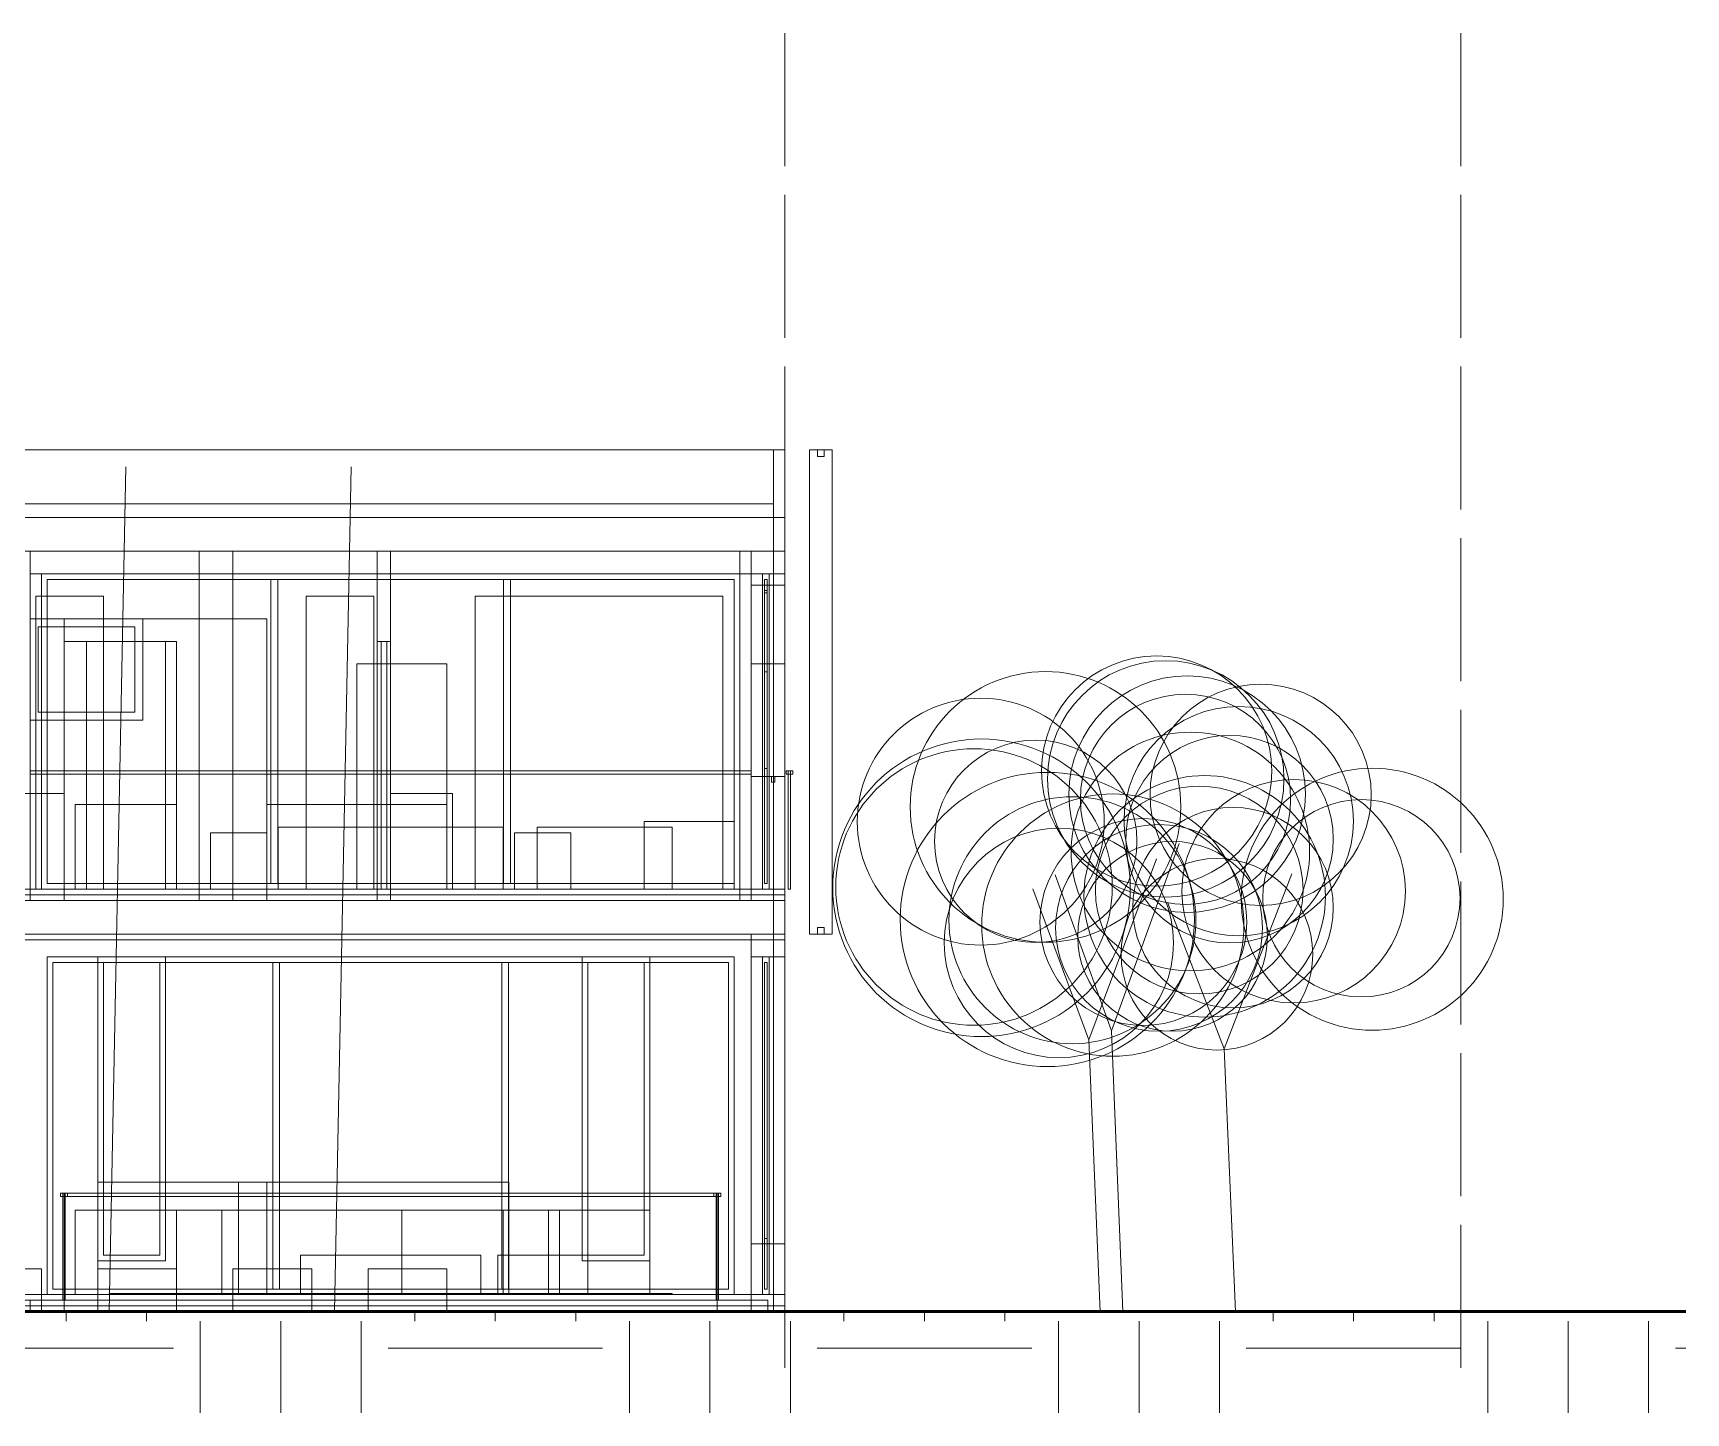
# Model space of a CAD drawing. Header units: metres. Extents: x -34 to 2, y -1.1 to 11.2.
# Drawn here: x -12.68 to 2, y -1.05 to 11.2 of the extents above; entities that cross this region are included whole.
import ezdxf

# ---------------------------------------------------------------- set-up
doc = ezdxf.new("R2010")
doc.units = ezdxf.units.M
doc.linetypes.add('DASHED', pattern=[1.524, 1.27, -0.254])
for name, color, linetype, lineweight in [('A-CUT', 7, 'Continuous', 50), ('A-HATCH', 8, 'Continuous', 9), ('A-HIDDEN', 8, 'DASHED', 18), ('A-THIN', 8, 'Continuous', 18)]:
    doc.layers.add(name, color=color, linetype=linetype, lineweight=lineweight)

msp = doc.modelspace()

# ---------------------------------------------------------------- hatches: boundary and pattern name
at = {"layer": 'A-HATCH'}
h = msp.add_hatch(dxfattribs=at)
h.set_pattern_fill('EARTH', scale=0.3)
h.paths.add_polyline_path([(2, -1.05), (2, -0.15), (-34, -0.15), (-34, -1.05), (2, -1.05)])

# ---------------------------------------------------------------- linework, layer by layer
at = {"layer": 'A-CUT'}
msp.add_line((-34, -0.15), (2, -0.15), dxfattribs=at)
at = {"layer": 'A-HIDDEN'}
for p, q in [((-6, -0.65), (-6, 11.2)), ((0, -0.65), (0, 11.2))]:
    msp.add_line(p, q, dxfattribs=at)
at = {"layer": 'A-THIN'}
for p, q in [((-12, -0.15), (-11.85, 7.35)), ((-10, -0.15), (-9.85, 7.35)), ((-3.1, 2.343), (-2.5, 4.005)), ((-3.3, 2.262), (-2.7, 3.87)), ((-3.1, 2.343), (-3.6, 3.728)), ((-2.1, 2.181), (-1.5, 3.735)), ((-3.3, 2.262), (-3.8, 3.602)), ((-2.1, 2.181), (-2.6, 3.476)), ((-3.2, -0.15), (-3.3, 2.262)), ((-3, -0.15), (-3.1, 2.343)), ((-2, -0.15), (-2.1, 2.181))]:
    msp.add_line(p, q, dxfattribs=at)
for points in [[(-12.7, 3.15), (-13, 3.15), (-13, 7.5), (-12.7, 7.5), (-6.3, 7.5), (-6, 7.5), (-6, 3.15), (-6.3, 3.15), (-12.7, 3.15)], [(-6, 6.9), (-6, 7.5), (-13, 7.5), (-13, 6.9), (-6, 6.9)], [(-6, 3.15), (-6, 7.5), (-6.1, 7.5), (-6.1, 3.15), (-6, 3.15)], [(-6.1, 6.4), (-6.1, 7.5), (-6, 7.5), (-6, 6.4), (-6.1, 6.4)], [(-6, 3.15), (-6, 7.5), (-6.1, 7.5), (-6.1, 3.15), (-6, 3.15)], [(-6.1, 6.3), (-6.1, 7.5), (-6, 7.5), (-6, 6.3), (-6.1, 6.3)], [(-6, 3.15), (-6, 7.5), (-6.1, 7.5), (-6.1, 3.15), (-6, 3.15)], [(-6.1, 6.3), (-6.1, 7.5), (-6, 7.5), (-6, 6.3), (-6.1, 6.3)], [(-6, 3.15), (-6, 7.5), (-6.1, 7.5), (-6.1, 3.15), (-6, 3.15)], [(-6, 3.15), (-6, 7.5), (-6.1, 7.5), (-6.1, 3.15), (-6, 3.15)], [(-6.1, 5.6), (-6.1, 7.5), (-6, 7.5), (-6, 5.6), (-6.1, 5.6)], [(-5.58, 3.2), (-5.58, 7.5), (-5.78, 7.5), (-5.78, 3.2), (-5.58, 3.2)], [(-5.58, 3.2), (-5.58, 7.5), (-5.78, 7.5), (-5.78, 3.2), (-5.58, 3.2)], [(-5.58, 3.2), (-5.58, 7.5), (-5.78, 7.5), (-5.78, 3.2), (-5.58, 3.2)], [(-5.58, 3.2), (-5.58, 7.5), (-5.78, 7.5), (-5.78, 3.2), (-5.58, 3.2)], [(-5.58, 3.2), (-5.58, 7.5), (-5.78, 7.5), (-5.78, 3.2), (-5.58, 3.2)], [(-5.58, 3.2), (-5.58, 7.5), (-5.78, 7.5), (-5.78, 3.2), (-5.58, 3.2)], [(-5.58, 3.2), (-5.58, 7.5), (-5.78, 7.5), (-5.78, 3.2), (-5.58, 3.2)], [(-5.58, 3.2), (-5.58, 7.5), (-5.78, 7.5), (-5.78, 3.2), (-5.58, 3.2)], [(-5.58, 3.2), (-5.58, 7.5), (-5.78, 7.5), (-5.78, 3.2), (-5.58, 3.2)], [(-5.58, 3.2), (-5.58, 7.5), (-5.78, 7.5), (-5.78, 3.2), (-5.58, 3.2)], [(-5.58, 3.2), (-5.58, 7.5), (-5.78, 7.5), (-5.78, 3.2), (-5.58, 3.2)], [(-5.58, 3.2), (-5.58, 7.5), (-5.78, 7.5), (-5.78, 3.2), (-5.58, 3.2)], [(-5.58, 3.2), (-5.58, 7.5), (-5.78, 7.5), (-5.78, 3.2), (-5.58, 3.2)], [(-5.58, 3.2), (-5.58, 7.5), (-5.78, 7.5), (-5.78, 3.2), (-5.58, 3.2)], [(-5.58, 3.2), (-5.58, 7.5), (-5.78, 7.5), (-5.78, 3.2), (-5.58, 3.2)], [(-5.58, 3.2), (-5.58, 7.5), (-5.78, 7.5), (-5.78, 3.2), (-5.58, 3.2)], [(-5.58, 3.2), (-5.58, 7.5), (-5.78, 7.5), (-5.78, 3.2), (-5.58, 3.2)], [(-5.58, 3.2), (-5.58, 7.5), (-5.78, 7.5), (-5.78, 3.2), (-5.58, 3.2)], [(-5.58, 3.2), (-5.58, 7.5), (-5.78, 7.5), (-5.78, 3.2), (-5.58, 3.2)], [(-5.58, 3.2), (-5.58, 7.5), (-5.78, 7.5), (-5.78, 3.2), (-5.58, 3.2)], [(-5.58, 3.2), (-5.58, 7.5), (-5.78, 7.5), (-5.78, 3.2), (-5.58, 3.2)], [(-5.58, 3.2), (-5.58, 7.5), (-5.78, 7.5), (-5.78, 3.2), (-5.58, 3.2)], [(-5.58, 3.2), (-5.58, 7.5), (-5.78, 7.5), (-5.78, 3.2), (-5.58, 3.2)], [(-5.58, 3.2), (-5.58, 7.5), (-5.78, 7.5), (-5.78, 3.2), (-5.58, 3.2)], [(-5.58, 3.2), (-5.58, 7.5), (-5.78, 7.5), (-5.78, 3.2), (-5.58, 3.2)], [(-5.58, 3.2), (-5.58, 7.5), (-5.78, 7.5), (-5.78, 3.2), (-5.58, 3.2)], [(-5.58, 3.2), (-5.58, 7.5), (-5.78, 7.5), (-5.78, 3.2), (-5.58, 3.2)], [(-5.58, 3.2), (-5.58, 7.5), (-5.78, 7.5), (-5.78, 3.2), (-5.58, 3.2)], [(-5.58, 3.2), (-5.58, 7.5), (-5.78, 7.5), (-5.78, 3.2), (-5.58, 3.2)], [(-5.58, 3.2), (-5.58, 7.5), (-5.78, 7.5), (-5.78, 3.2), (-5.58, 3.2)], [(-5.58, 3.2), (-5.58, 7.5), (-5.78, 7.5), (-5.78, 3.2), (-5.58, 3.2)], [(-5.58, 3.2), (-5.58, 7.5), (-5.78, 7.5), (-5.78, 3.2), (-5.58, 3.2)], [(-5.58, 3.2), (-5.58, 7.5), (-5.78, 7.5), (-5.78, 3.2), (-5.58, 3.2)], [(-5.58, 3.2), (-5.58, 7.5), (-5.78, 7.5), (-5.78, 3.2), (-5.58, 3.2)], [(-5.58, 3.2), (-5.58, 7.5), (-5.78, 7.5), (-5.78, 3.2), (-5.58, 3.2)], [(-5.58, 3.2), (-5.58, 7.5), (-5.78, 7.5), (-5.78, 3.2), (-5.58, 3.2)], [(-5.58, 3.2), (-5.58, 7.5), (-5.78, 7.5), (-5.78, 3.2), (-5.58, 3.2)], [(-5.58, 3.2), (-5.58, 7.5), (-5.78, 7.5), (-5.78, 3.2), (-5.58, 3.2)], [(-5.58, 3.2), (-5.58, 7.5), (-5.78, 7.5), (-5.78, 3.2), (-5.58, 3.2)], [(-5.58, 3.2), (-5.58, 7.5), (-5.78, 7.5), (-5.78, 3.2), (-5.58, 3.2)], [(-5.58, 3.2), (-5.58, 7.5), (-5.78, 7.5), (-5.78, 3.2), (-5.58, 3.2)], [(-5.58, 3.2), (-5.58, 7.5), (-5.78, 7.5), (-5.78, 3.2), (-5.58, 3.2)], [(-5.58, 3.2), (-5.58, 7.5), (-5.78, 7.5), (-5.78, 3.2), (-5.58, 3.2)], [(-5.58, 3.2), (-5.58, 7.5), (-5.78, 7.5), (-5.78, 3.2), (-5.58, 3.2)], [(-5.58, 3.2), (-5.58, 7.5), (-5.78, 7.5), (-5.78, 3.2), (-5.58, 3.2)], [(-5.58, 3.2), (-5.58, 7.5), (-5.78, 7.5), (-5.78, 3.2), (-5.58, 3.2)], [(-5.58, 3.2), (-5.58, 7.5), (-5.78, 7.5), (-5.78, 3.2), (-5.58, 3.2)], [(-5.58, 3.2), (-5.58, 7.5), (-5.78, 7.5), (-5.78, 3.2), (-5.58, 3.2)], [(-5.58, 3.2), (-5.58, 7.5), (-5.78, 7.5), (-5.78, 3.2), (-5.58, 3.2)], [(-5.58, 3.2), (-5.58, 7.5), (-5.78, 7.5), (-5.78, 3.2), (-5.58, 3.2)], [(-5.78, 3.2), (-5.78, 7.5), (-5.58, 7.5), (-5.58, 3.2), (-5.78, 3.2)], [(-5.71, 7.44), (-5.71, 7.5), (-5.65, 7.5), (-5.65, 7.44), (-5.71, 7.44)], [(-24.9, 7.02), (-17.3, 7.02), (-15.9, 7.02), (-15.7, 7.02), (-13.1, 7.02), (-12.9, 7.02), (-6.1, 7.02), (-6.1, 6.9), (-12.9, 6.9), (-13.1, 6.9), (-15.7, 6.9), (-15.9, 6.9), (-17.3, 6.9), (-24.9, 6.9), (-24.9, 7.02)], [(-13.4, 6.6), (-12.7, 6.6), (-11.7, 6.6), (-11.2, 6.6), (-11.2, 3.5), (-11.7, 3.5), (-12.7, 3.5), (-13.4, 3.5), (-13.4, 6.6)], [(-12.2, 3.5), (-13.12, 3.5), (-13.12, 6.6), (-12.2, 6.6), (-11.4, 6.6), (-11.2, 6.6), (-11.2, 3.5), (-11.4, 3.5), (-12.2, 3.5)], [(-12.7, 3.5), (-13, 3.5), (-13, 6.6), (-12.7, 6.6), (-6.3, 6.6), (-6, 6.6), (-6, 3.5), (-6.3, 3.5), (-6.3, 6.4), (-12.7, 6.4), (-12.7, 3.5)], [(-12.6, 3.5), (-12.7, 3.5), (-12.7, 6.6), (-12.6, 6.6), (-6.4, 6.6), (-6.3, 6.6), (-6.3, 3.5), (-6.4, 3.5), (-12.6, 3.5)], [(-12.4, 3.5), (-12.7, 3.5), (-12.7, 6.6), (-12.4, 6.6), (-10.6, 6.6), (-6.3, 6.6), (-6.3, 3.5), (-10.6, 3.5), (-10.6, 6), (-12.4, 6), (-12.4, 3.5)], [(-12.4, 3.5), (-12.7, 3.5), (-12.7, 6.6), (-12.4, 6.6), (-11.5, 6.6), (-6.3, 6.6), (-6.3, 3.5), (-11.5, 3.5), (-12.4, 3.5)], [(-10.9, 6.6), (-6.3, 6.6), (-6.3, 3.5), (-10.9, 3.5), (-11.2, 3.5), (-11.2, 6.6), (-10.9, 6.6)], [(-9.8, 3.5), (-10.9, 3.5), (-10.9, 6.6), (-9.8, 6.6), (-9, 6.6), (-6.3, 6.6), (-6.3, 3.5), (-9, 3.5), (-9.8, 3.5)], [(-9.5, 3.5), (-9.5, 6.6), (-9.62, 6.6), (-9.62, 3.5), (-9.5, 3.5)], [(-9.62, 5.8), (-9.62, 6.6), (-9.5, 6.6), (-9.5, 5.8), (-9.62, 5.8)], [(-9.5, 3.5), (-9.5, 6.6), (-9.62, 6.6), (-9.62, 3.5), (-9.5, 3.5)], [(-6.3, 3.5), (-6.3, 6.6), (-6.4, 6.6), (-6.4, 3.5), (-6.3, 3.5)], [(-6.1, 3.5), (-6.1, 6.6), (-6.3, 6.6), (-6.3, 3.5), (-6.1, 3.5)], [(-6.3, 6.4), (-6.3, 6.6), (-6.1, 6.6), (-6.1, 6.4), (-6.3, 6.4)], [(-6.1, 3.5), (-6.1, 6.6), (-6.3, 6.6), (-6.3, 3.5), (-6.1, 3.5)], [(-6.3, 6.3), (-6.3, 6.6), (-6.1, 6.6), (-6.1, 6.3), (-6.3, 6.3)], [(-6.3, 3.5), (-6.3, 6.6), (-6.1, 6.6), (-6.1, 3.5), (-6.3, 3.5)], [(-6.1, 6.6), (-6.1, 6.3), (-6.3, 6.3), (-6.3, 6.6), (-6.1, 6.6)], [(-6.1, 3.5), (-6.1, 6.6), (-6.3, 6.6), (-6.3, 3.5), (-6.1, 3.5)], [(-6.1, 3.5), (-6.1, 6.6), (-6.3, 6.6), (-6.3, 3.5), (-6.1, 3.5)], [(-6.3, 5.6), (-6.3, 6.6), (-6.1, 6.6), (-6.1, 5.6), (-6.3, 5.6)], [(-6.1, 3.5), (-6.1, 6.6), (-6.3, 6.6), (-6.3, 3.5), (-6.1, 3.5)], [(-12.7, 3.5), (-6.3, 3.5), (-6.3, 6.4), (-12.7, 6.4), (-12.7, 3.5)], [(-6.4, 3.6), (-6.45, 3.6), (-8.437, 3.6), (-8.497, 3.6), (-10.503, 3.6), (-10.563, 3.6), (-12.55, 3.6), (-12.6, 3.6), (-12.6, 3.65), (-12.6, 6.35), (-12.6, 6.4), (-12.55, 6.4), (-10.563, 6.4), (-10.503, 6.4), (-8.497, 6.4), (-8.437, 6.4), (-6.45, 6.4), (-6.4, 6.4), (-6.4, 6.35), (-6.4, 3.65), (-6.4, 3.6)], [(-12.6, 3.6), (-6.4, 3.6), (-6.4, 6.4), (-12.6, 6.4), (-12.6, 3.6)], [(-6.45, 3.65), (-6.45, 6.35), (-12.55, 6.35), (-12.55, 3.65), (-6.45, 3.65)], [(-12.55, 3.65), (-10.563, 3.65), (-10.563, 6.35), (-12.55, 6.35), (-12.55, 3.65)], [(-10.503, 3.65), (-8.497, 3.65), (-8.497, 6.35), (-10.503, 6.35), (-10.503, 3.65)], [(-6.45, 3.65), (-6.45, 6.35), (-8.437, 6.35), (-8.437, 3.65), (-6.45, 3.65)], [(-6.14, 3.6), (-6.14, 6.4), (-6.2, 6.4), (-6.2, 3.6), (-6.14, 3.6)], [(-6.14, 3.6), (-6.14, 6.4), (-6.2, 6.4), (-6.2, 3.6), (-6.14, 3.6)], [(-6.14, 3.6), (-6.2, 3.6), (-6.2, 3.65), (-6.2, 6.35), (-6.2, 6.4), (-6.14, 6.4), (-6.14, 6.35), (-6.14, 3.65), (-6.14, 3.6)], [(-6.158, 3.65), (-6.158, 6.35), (-6.182, 6.35), (-6.182, 3.65), (-6.158, 3.65)], [(-12.05, 3.6), (-12.05, 6.2), (-12.65, 6.2), (-12.65, 3.6), (-12.05, 3.6)], [(-10.25, 3.6), (-10.25, 6.2), (-9.65, 6.2), (-9.65, 3.6), (-10.25, 3.6)], [(-6.55, 3.6), (-6.55, 6.2), (-8.75, 6.2), (-8.75, 3.6), (-6.55, 3.6)], [(-6.14, 4.6), (-6.14, 6.3), (-6.2, 6.3), (-6.2, 4.6), (-6.14, 4.6)], [(-6.14, 4.6), (-6.14, 6.3), (-6.2, 6.3), (-6.2, 4.6), (-6.14, 4.6)], [(-6.14, 4.6), (-6.2, 4.6), (-6.2, 4.67), (-6.2, 6.23), (-6.2, 6.3), (-6.14, 6.3), (-6.14, 6.23), (-6.14, 4.67), (-6.14, 4.6)], [(-6.14, 3.6), (-6.14, 6.3), (-6.2, 6.3), (-6.2, 3.6), (-6.14, 3.6)], [(-6.14, 3.6), (-6.2, 3.6), (-6.2, 3.65), (-6.2, 6.25), (-6.2, 6.3), (-6.14, 6.3), (-6.14, 6.25), (-6.14, 3.65), (-6.14, 3.6)], [(-6.158, 3.65), (-6.158, 6.25), (-6.182, 6.25), (-6.182, 3.65), (-6.158, 3.65)], [(-6.158, 4.67), (-6.158, 6.23), (-6.182, 6.23), (-6.182, 4.67), (-6.158, 4.67)], [(-12.7, 5.17), (-12.7, 5.93), (-12.7, 6), (-12.63, 6), (-11.77, 6), (-11.7, 6), (-11.7, 5.93), (-11.7, 5.17), (-11.7, 5.1), (-11.77, 5.1), (-12.63, 5.1), (-12.7, 5.1), (-12.7, 5.17)], [(-11.7, 6), (-12.7, 6), (-12.7, 5.1), (-11.7, 5.1), (-11.7, 6)], [(-11.7, 5.1), (-11.7, 6), (-12.7, 6), (-12.7, 5.1), (-11.7, 5.1)], [(-12.63, 5.17), (-12.63, 5.93), (-11.77, 5.93), (-11.77, 5.17), (-12.63, 5.17)], [(-11.77, 5.93), (-12.63, 5.93), (-12.63, 5.17), (-11.77, 5.17), (-11.77, 5.93)], [(-11.5, 3.6), (-11.5, 5.8), (-12.4, 5.8), (-12.4, 3.6), (-11.5, 3.6)], [(-12.4, 3.6), (-11.5, 3.6), (-11.5, 5.8), (-12.4, 5.8), (-12.4, 3.6)], [(-11.4, 3.6), (-11.4, 5.8), (-12.2, 5.8), (-12.2, 3.6), (-11.4, 3.6)], [(-12.2, 3.6), (-11.4, 3.6), (-11.4, 5.8), (-12.2, 5.8), (-12.2, 3.6)], [(-9.535, 3.6), (-9.535, 5.8), (-9.585, 5.8), (-9.585, 3.6), (-9.535, 3.6)], [(-9, 3.6), (-9, 5.6), (-9.8, 5.6), (-9.8, 3.6), (-9, 3.6)], [(-9.8, 3.6), (-9, 3.6), (-9, 5.6), (-9.8, 5.6), (-9.8, 3.6)], [(-6.14, 4.6), (-6.14, 5.6), (-6.2, 5.6), (-6.2, 4.6), (-6.14, 4.6)], [(-6.2, 4.6), (-6.2, 4.67), (-6.2, 5.53), (-6.2, 5.6), (-6.14, 5.6), (-6.14, 5.53), (-6.14, 4.67), (-6.14, 4.6), (-6.2, 4.6)], [(-6.158, 4.67), (-6.158, 5.53), (-6.182, 5.53), (-6.182, 4.67), (-6.158, 4.67)], [(-6.3, 3.6), (-6.3, 4.65), (-12.7, 4.65), (-12.7, 3.6), (-6.3, 3.6)], [(-6.3, 4.62), (-6.3, 4.65), (-12.7, 4.65), (-12.7, 4.62), (-6.3, 4.62)], [(-6.3, 3.5), (-6.3, 4.6), (-6.1, 4.6), (-6.1, 3.5), (-6.3, 3.5)], [(-6.3, 3.5), (-6.3, 4.6), (-6.1, 4.6), (-6.1, 3.5), (-6.3, 3.5)], [(-6.09, 4.55), (-6.09, 4.6), (-6.12, 4.6), (-6.12, 4.55), (-6.09, 4.55)], [(-6.1, 3.15), (-6.1, 4.6), (-6, 4.6), (-6, 3.15), (-6.1, 3.15)], [(-6.1, 3.15), (-6.1, 4.6), (-6, 4.6), (-6, 3.15), (-6.1, 3.15)], [(-5.93, 4.62), (-5.93, 4.65), (-5.99, 4.65), (-5.99, 4.62), (-5.93, 4.62)], [(-5.95, 3.6), (-5.95, 4.65), (-5.97, 4.65), (-5.97, 3.6), (-5.95, 3.6)], [(-12.4, 3.6), (-12.4, 4.45), (-12.95, 4.45), (-12.95, 3.6), (-12.4, 3.6)], [(-8.95, 3.6), (-8.95, 4.45), (-9.5, 4.45), (-9.5, 3.6), (-8.95, 3.6)], [(-11.4, 3.6), (-11.4, 4.35), (-12.3, 4.35), (-12.3, 3.6), (-11.4, 3.6)], [(-9, 3.6), (-9, 4.35), (-10.6, 4.35), (-10.6, 3.6), (-9, 3.6)], [(-8.5, 3.6), (-8.5, 4.15), (-10.5, 4.15), (-10.5, 3.6), (-8.5, 3.6)], [(-7, 3.6), (-7, 4.15), (-8.2, 4.15), (-8.2, 3.6), (-7, 3.6)], [(-6.45, 3.6), (-6.45, 4.2), (-7.25, 4.2), (-7.25, 3.6), (-6.45, 3.6)], [(-11.1, 3.6), (-11.1, 4.1), (-10.6, 4.1), (-10.6, 3.6), (-11.1, 3.6)], [(-8.4, 3.6), (-8.4, 4.1), (-7.9, 4.1), (-7.9, 3.6), (-8.4, 3.6)], [(-18.8, 3.55), (-13.3, 3.55), (-12.55, 3.55), (-6.45, 3.55), (-6, 3.55), (-6, -0.15), (-6.45, -0.15), (-12.55, -0.15), (-13.3, -0.15), (-18.8, -0.15), (-19.4, -0.15), (-21.8, -0.15), (-22.3, -0.15), (-24.4, -0.15), (-25, -0.15), (-25, 3.55), (-24.4, 3.55), (-22.3, 3.55), (-21.8, 3.55), (-19.4, 3.55), (-18.8, 3.55)], [(-15.9, 3.6), (-15.7, 3.6), (-13.1, 3.6), (-12.9, 3.6), (-6.1, 3.6), (-6.1, 3.5), (-12.9, 3.5), (-13.1, 3.5), (-15.7, 3.5), (-15.9, 3.5), (-17.3, 3.5), (-24.9, 3.5), (-24.9, 3.6), (-17.3, 3.6), (-15.9, 3.6)], [(-9.62, 3.5), (-9.62, 3.6), (-9.5, 3.6), (-9.5, 3.5), (-9.62, 3.5)], [(-6.3, 3.5), (-6.3, 3.6), (-6.1, 3.6), (-6.1, 3.5), (-6.3, 3.5)], [(-6.3, 3.6), (-6.1, 3.6), (-6.1, 3.5), (-6.3, 3.5), (-6.3, 3.6)], [(-6.1, 3.15), (-6.1, 3.6), (-6, 3.6), (-6, 3.15), (-6.1, 3.15)], [(-6.1, 3.15), (-6.1, 3.6), (-6, 3.6), (-6, 3.15), (-6.1, 3.15)], [(-6, -0.15), (-6, 3.55), (-6.1, 3.55), (-6.1, -0.15), (-6, -0.15)], [(-6.1, 3), (-6.1, 3.55), (-6, 3.55), (-6, 3), (-6.1, 3)], [(-6.1, 3.55), (-6, 3.55), (-6, -0.15), (-6.1, -0.15), (-6.1, 3.55)], [(-6.1, 3), (-6.1, 3.55), (-6, 3.55), (-6, 3), (-6.1, 3)], [(-5.71, 3.2), (-5.71, 3.26), (-5.65, 3.26), (-5.65, 3.2), (-5.71, 3.2)], [(-18.8, 3.2), (-13.3, 3.2), (-12.55, 3.2), (-6.45, 3.2), (-6, 3.2), (-6, -0.1), (-6.45, -0.1), (-12.55, -0.1), (-13.3, -0.1), (-18.8, -0.1), (-19.4, -0.1), (-21.8, -0.1), (-22.3, -0.1), (-24.4, -0.1), (-25, -0.1), (-25, 3.2), (-24.4, 3.2), (-22.3, 3.2), (-21.8, 3.2), (-19.4, 3.2), (-18.8, 3.2)], [(-15.3, -0.1), (-19.6, -0.1), (-24.4, -0.1), (-25, -0.1), (-25, 3.2), (-24.4, 3.2), (-19.6, 3.2), (-15.3, 3.2), (-15.3, 0), (-13.4, 0), (-13.4, 3.2), (-12.1, 3.2), (-11.5, 3.2), (-7.8, 3.2), (-7.2, 3.2), (-6, 3.2), (-6, -0.1), (-7.2, -0.1), (-7.8, -0.1), (-11.5, -0.1), (-12.1, -0.1), (-13.4, -0.1), (-15.3, -0.1)], [(-6.3, 3.2), (-6, 3.2), (-6, -0.1), (-6.3, -0.1), (-6.3, 3.2)], [(-6.1, -0.1), (-6.1, 3.2), (-6.3, 3.2), (-6.3, -0.1), (-6.1, -0.1)], [(-6.3, 3), (-6.3, 3.2), (-6.1, 3.2), (-6.1, 3), (-6.3, 3)], [(-6.3, 3.2), (-6.1, 3.2), (-6.1, -0.1), (-6.3, -0.1), (-6.3, 3.2)], [(-6.3, 3), (-6.3, 3.2), (-6.1, 3.2), (-6.1, 3), (-6.3, 3)], [(-6.3, 3.2), (-6.1, 3.2), (-6.1, -0.1), (-6.3, -0.1), (-6.3, 3.2)], [(-6.45, 3), (-12.55, 3), (-12.55, 0), (-6.45, 0), (-6.45, 3)], [(-6.5, 0), (-8.453, 0), (-8.513, 0), (-10.487, 0), (-10.547, 0), (-12.5, 0), (-12.55, 0), (-12.55, 0.05), (-12.55, 2.95), (-12.55, 3), (-12.5, 3), (-10.547, 3), (-10.487, 3), (-8.513, 3), (-8.453, 3), (-6.5, 3), (-6.45, 3), (-6.45, 2.95), (-6.45, 0.05), (-6.45, 0), (-6.5, 0)], [(-12.55, 3), (-12.55, 0), (-6.45, 0), (-6.45, 3), (-12.55, 3)], [(-12.5, 2.95), (-6.5, 2.95), (-6.5, 0.05), (-12.5, 0.05), (-12.5, 2.95)], [(-10.547, 2.95), (-12.5, 2.95), (-12.5, 0.05), (-10.547, 0.05), (-10.547, 2.95)], [(-12.05, 0.3), (-12.1, 0.3), (-12.1, 0.35), (-12.1, 2.95), (-12.1, 3), (-12.05, 3), (-11.55, 3), (-11.5, 3), (-11.5, 2.95), (-11.5, 0.35), (-11.5, 0.3), (-11.55, 0.3), (-12.05, 0.3)], [(-11.5, 3), (-12.1, 3), (-12.1, 0.3), (-11.5, 0.3), (-11.5, 3)], [(-12.1, 0.3), (-11.5, 0.3), (-11.5, 3), (-12.1, 3), (-12.1, 0.3)], [(-11.55, 2.95), (-11.55, 0.35), (-12.05, 0.35), (-12.05, 2.95), (-11.55, 2.95)], [(-12.05, 2.95), (-12.05, 0.35), (-11.55, 0.35), (-11.55, 2.95), (-12.05, 2.95)], [(-8.513, 2.95), (-10.487, 2.95), (-10.487, 0.05), (-8.513, 0.05), (-8.513, 2.95)], [(-6.5, 2.95), (-8.453, 2.95), (-8.453, 0.05), (-6.5, 0.05), (-6.5, 2.95)], [(-7.2, 0.35), (-7.2, 0.3), (-7.25, 0.3), (-7.75, 0.3), (-7.8, 0.3), (-7.8, 0.35), (-7.8, 2.95), (-7.8, 3), (-7.75, 3), (-7.25, 3), (-7.2, 3), (-7.2, 2.95), (-7.2, 0.35)], [(-7.2, 0.3), (-7.2, 3), (-7.8, 3), (-7.8, 0.3), (-7.2, 0.3)], [(-7.2, 0.3), (-7.2, 3), (-7.8, 3), (-7.8, 0.3), (-7.2, 0.3)], [(-7.25, 2.95), (-7.25, 0.35), (-7.75, 0.35), (-7.75, 2.95), (-7.25, 2.95)], [(-7.75, 2.95), (-7.75, 0.35), (-7.25, 0.35), (-7.25, 2.95), (-7.75, 2.95)], [(-6.14, 0), (-6.14, 3), (-6.2, 3), (-6.2, 0), (-6.14, 0)], [(-6.14, 0), (-6.14, 3), (-6.2, 3), (-6.2, 0), (-6.14, 0)], [(-6.14, 0), (-6.2, 0), (-6.2, 0.05), (-6.2, 2.95), (-6.2, 3), (-6.14, 3), (-6.14, 2.95), (-6.14, 0.05), (-6.14, 0)], [(-6.14, 0.45), (-6.14, 3), (-6.2, 3), (-6.2, 0.45), (-6.14, 0.45)], [(-6.14, 0.45), (-6.14, 3), (-6.2, 3), (-6.2, 0.45), (-6.14, 0.45)], [(-6.2, 0.45), (-6.2, 0.5), (-6.2, 2.95), (-6.2, 3), (-6.14, 3), (-6.14, 2.95), (-6.14, 0.5), (-6.14, 0.45), (-6.2, 0.45)], [(-6.158, 0.05), (-6.158, 2.95), (-6.182, 2.95), (-6.182, 0.05), (-6.158, 0.05)], [(-6.158, 0.5), (-6.158, 2.95), (-6.182, 2.95), (-6.182, 0.5), (-6.158, 0.5)], [(-12.43, 0.87), (-12.43, 0.9), (-12.37, 0.9), (-12.37, 0.87), (-12.43, 0.87)], [(-12.41, -0.05), (-12.41, 0.9), (-12.39, 0.9), (-12.39, -0.05), (-12.41, -0.05)], [(-6.6, -0.05), (-6.6, 0.9), (-12.4, 0.9), (-12.4, -0.05), (-6.6, -0.05)], [(-6.6, 0.87), (-6.6, 0.9), (-12.4, 0.9), (-12.4, 0.87), (-6.6, 0.87)], [(-10.6, 0), (-10.6, 1), (-12.1, 1), (-12.1, 0), (-10.6, 0)], [(-8.45, 0), (-8.45, 1), (-10.85, 1), (-10.85, 0), (-8.45, 0)], [(-6.63, 0.87), (-6.63, 0.9), (-6.57, 0.9), (-6.57, 0.87), (-6.63, 0.87)], [(-6.61, -0.05), (-6.61, 0.9), (-6.59, 0.9), (-6.59, -0.05), (-6.61, -0.05)], [(-11.4, 0), (-11.4, 0.75), (-12.3, 0.75), (-12.3, 0), (-11.4, 0)], [(-7.2, 0), (-7.2, 0.75), (-11.4, 0.75), (-11.4, 0), (-7.2, 0)], [(-8, 0), (-8, 0.75), (-11, 0.75), (-11, 0), (-8, 0)], [(-9.4, 0), (-9.4, 0.75), (-8.5, 0.75), (-8.5, 0), (-9.4, 0)], [(-8.1, 0), (-8.1, 0.75), (-7.2, 0.75), (-7.2, 0), (-8.1, 0)], [(-6.3, -0.1), (-6.3, 0.45), (-6.1, 0.45), (-6.1, -0.1), (-6.3, -0.1)], [(-6.1, -0.15), (-6.1, 0.45), (-6, 0.45), (-6, -0.15), (-6.1, -0.15)], [(-8.7, 0), (-8.7, 0.35), (-10.3, 0.35), (-10.3, 0), (-8.7, 0)], [(-7.75, 0), (-7.75, 0.35), (-8.55, 0.35), (-8.55, 0), (-7.75, 0)], [(-13.3, 0.23), (-12.6, 0.23), (-12.6, -0.15), (-13.3, -0.15), (-13.3, 0.23)], [(-12.1, 0.23), (-11.4, 0.23), (-11.4, -0.15), (-12.1, -0.15), (-12.1, 0.23)], [(-10.9, 0.23), (-10.2, 0.23), (-10.2, -0.15), (-10.9, -0.15), (-10.9, 0.23)], [(-9.7, 0.23), (-9, 0.23), (-9, -0.15), (-9.7, -0.15), (-9.7, 0.23)], [(-17.3, 0), (-15.9, 0), (-15.7, 0), (-13, 0), (-6.1, 0), (-6.1, -0.1), (-13, -0.1), (-15.7, -0.1), (-15.9, -0.1), (-17.3, -0.1), (-24.9, -0.1), (-24.9, 0), (-17.3, 0)], [(-7, 0), (-7, 0.01), (-12, 0.01), (-12, 0), (-7, 0)], [(-6.3, -0.1), (-6.3, 0), (-6.1, 0), (-6.1, -0.1), (-6.3, -0.1)], [(-6.1, -0.15), (-6.1, 0), (-6, 0), (-6, -0.15), (-6.1, -0.15)], [(-15.9, -0.1), (-15.7, -0.1), (-13, -0.1), (-6.1, -0.1), (-6.1, -0.15), (-13, -0.15), (-15.7, -0.15), (-15.9, -0.15), (-17.3, -0.15), (-24.9, -0.15), (-24.9, -0.1), (-17.3, -0.1), (-15.9, -0.1)], [(-7.7, -0.15), (-7.7, -0.14), (-22.3, -0.14), (-22.3, -0.15), (-7.7, -0.15)], [(-7.7, -0.15), (-7.7, -0.14), (-22.3, -0.14), (-22.3, -0.15), (-7.7, -0.15)], [(-6.15, -0.15), (-6.15, -0.05), (-12.85, -0.05), (-12.85, -0.15), (-6.15, -0.15)], [(-12.7, -0.15), (-12.7, -0.05), (-12.4, -0.05), (-12.4, -0.15), (-12.7, -0.15)], [(-8, -0.15), (-8, -0.14), (-7.7, -0.14), (-7.7, -0.15), (-8, -0.15)], [(-6.6, -0.15), (-6.6, -0.05), (-6.3, -0.05), (-6.3, -0.15), (-6.6, -0.15)]]:
    msp.add_lwpolyline(points, close=True, dxfattribs=at)
for points in [[(-12.7, 7.5), (-11.7, 7.5), (-11.2, 7.5), (-6.2, 7.5), (-6.1, 7.5), (-6, 7.5), (-6, 6.9), (-6, 3.15), (-6.1, 3.15), (-11.2, 3.15), (-11.7, 3.15), (-12.7, 3.15)], [(-12.9, 6.9), (-6.1, 6.9), (-6.1, 6.6), (-6, 6.6), (-6, 3.5), (-6.1, 3.5), (-6.1, 3.2), (-12.9, 3.2)], [(-12.9, 3.5), (-11.2, 3.5), (-11.2, 6.6), (-12.9, 6.6)], [(-13.4, 3.55), (-12.1, 3.55), (-12.1, 3.55), (-11.5, 3.55), (-7.8, 3.55), (-7.2, 3.55), (-6.1, 3.55), (-6, 3.55), (-6, -0.15), (-6.1, -0.15), (-7.2, -0.15), (-7.8, -0.15), (-11.5, -0.15), (-12.1, -0.15), (-13.4, -0.15)]]:
    msp.add_lwpolyline(points, dxfattribs=at)
for centre, radius in [((-2.699, 4.648), 1.022), ((-2.619, 4.578), 1.05), ((-3.686, 4.33), 1.201), ((-2.429, 4.444), 1.05), ((-4.261, 4.199), 1.096), ((-2.443, 4.397), 0.933), ((-1.776, 4.438), 0.982), ((-1.971, 4.204), 1.018), ((-2.4, 3.934), 1.059), ((-4.254, 3.612), 1.321), ((-4.321, 3.619), 1.227), ((-3.773, 4.025), 0.898), ((-2.052, 4.044), 0.921), ((-3.67, 3.331), 1.306), ((-2.273, 3.536), 1.072), ((-1.483, 3.582), 0.992), ((-0.785, 3.511), 1.163), ((-3.447, 3.324), 1.096), ((-3.088, 3.281), 1.164), ((-2.321, 3.592), 0.922), ((-2.021, 3.436), 0.89), ((-0.882, 3.519), 0.876), ((-3.567, 3.122), 1.018), ((-2.817, 3.308), 0.918), ((-2.678, 3.256), 0.918), ((-2.558, 3.181), 0.842), ((-2.164, 3.022), 0.851)]:
    msp.add_circle(centre, radius, dxfattribs=at)

doc.saveas('drawing.dxf')
